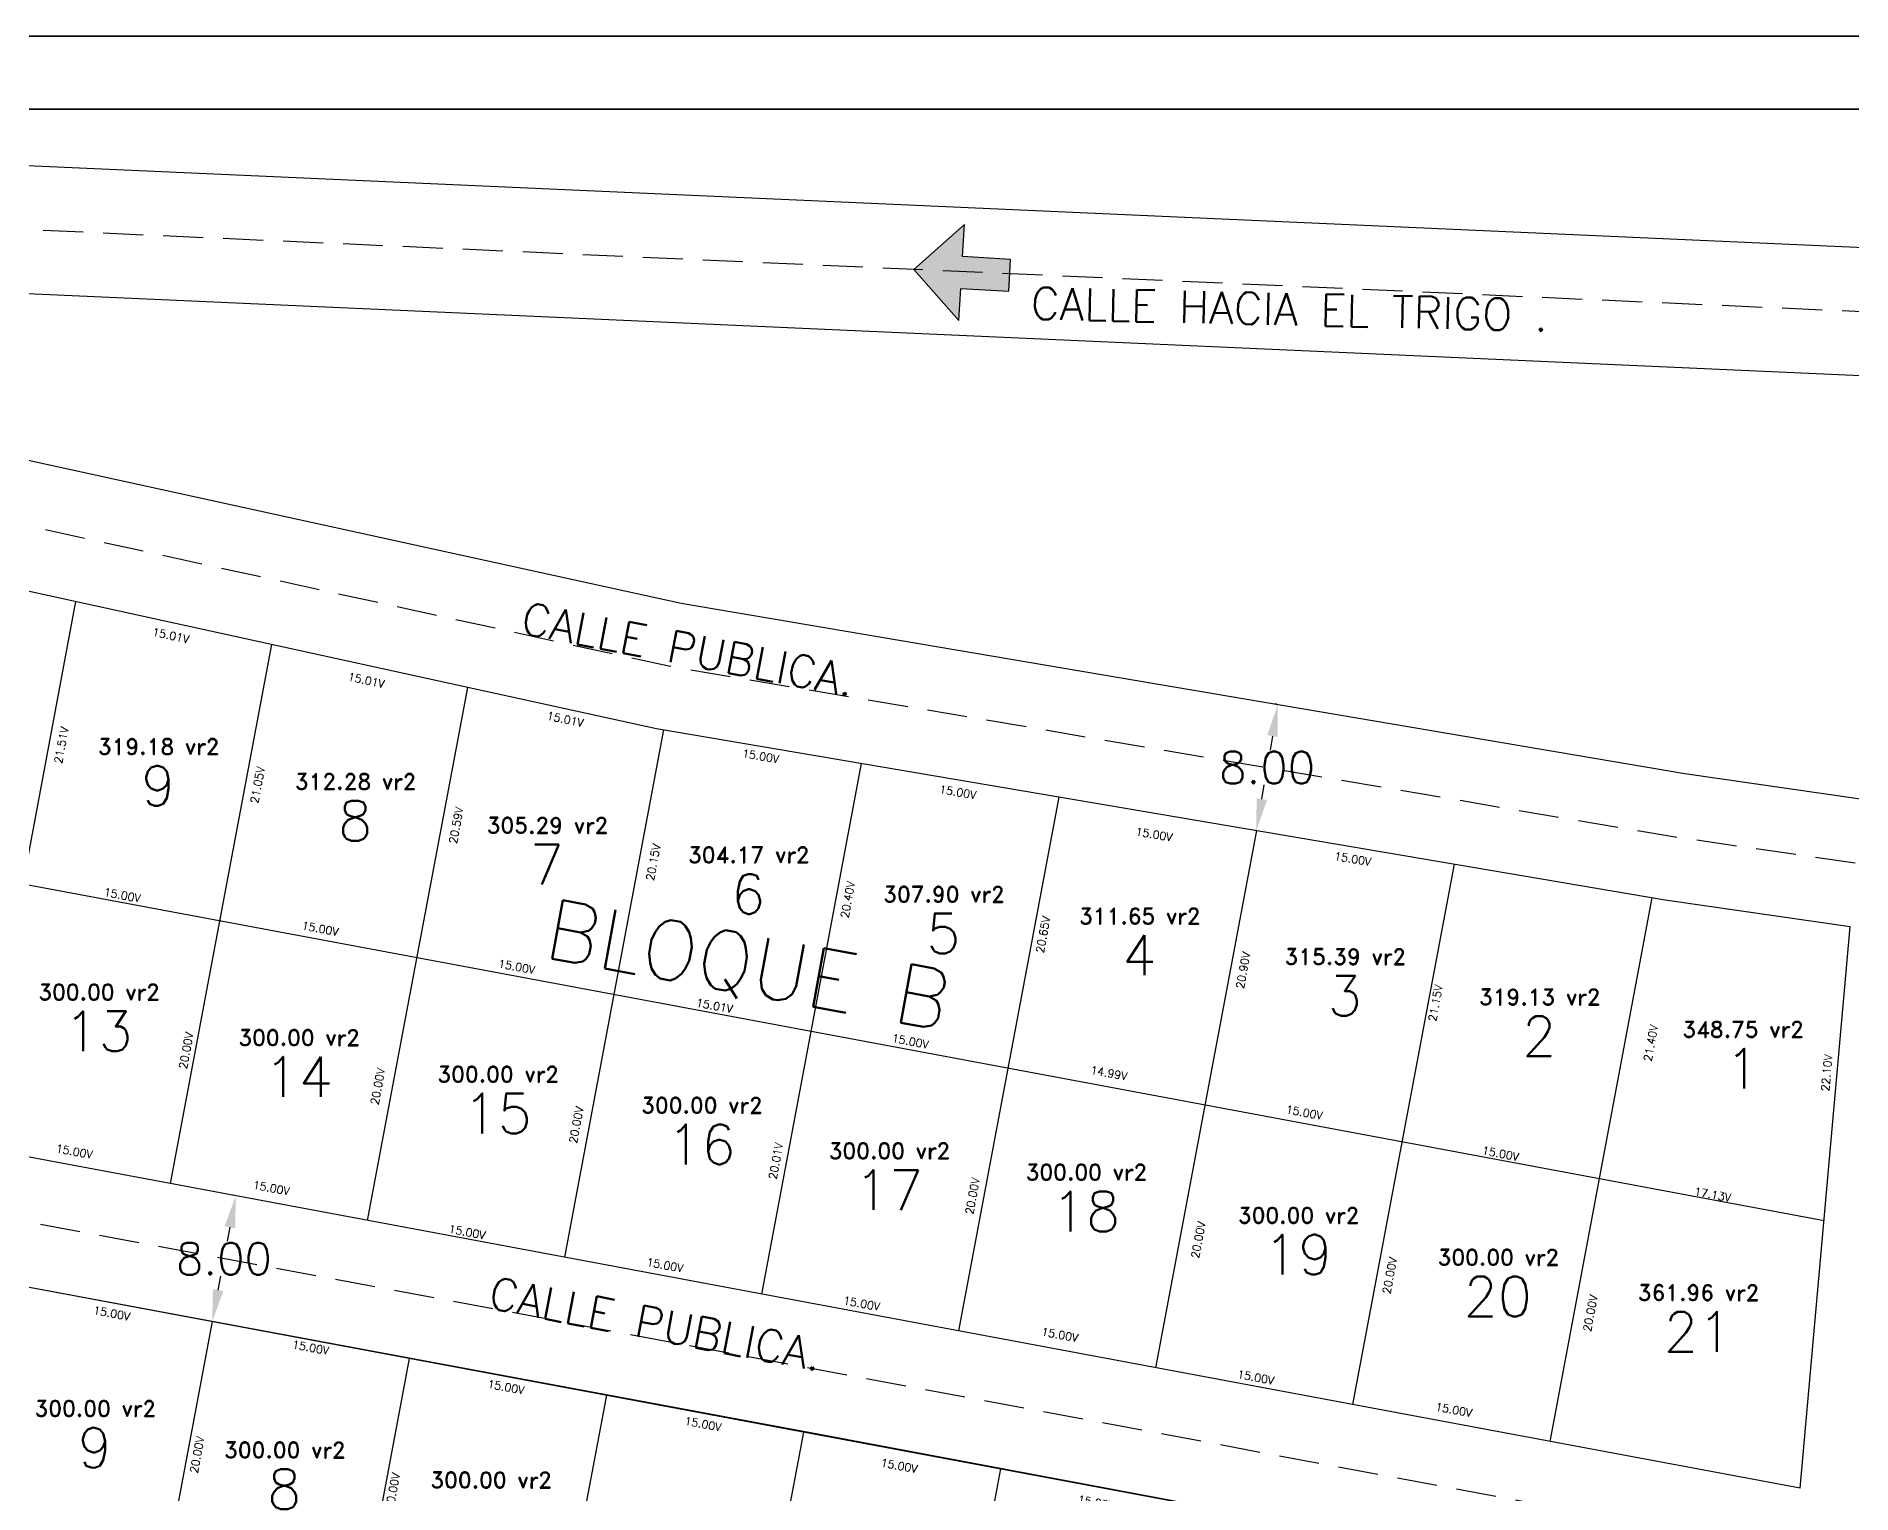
# Model space of a CAD drawing. Header units: metres. Extents: x 294898 to 295286, y 1620966 to 1622103.
# Drawn here: x 294975.3 to 295088.7, y 1622012 to 1622103.1 of the extents above; entities that cross this region are included whole.
import ezdxf
from ezdxf.enums import TextEntityAlignment as Align

# ---------------------------------------------------------------- set-up
doc = ezdxf.new("R2010")
doc.units = ezdxf.units.M
doc.linetypes.add('DASHED2', pattern=[0.375, 0.25, -0.125])
doc.layers.add('CVL_CUADCON_TIT', color=1, linetype='Continuous')
doc.layers.add('Medidas Numeracion', color=7, linetype='Continuous')
doc.styles.add('HUECA1', font='hueca1.shx')
doc.styles.get("Standard").update_dxf_attribs({"font": 'simplex.shx'})
doc.dimstyles.new('COTAS LOTES', dxfattribs={"dimscale": 0.25, "dimtxt": 2, "dimasz": 0.18, "dimexe": 0.18, "dimexo": 0.0625, "dimgap": 0.09, "dimtad": 0, "dimlfac": 1.1976, "dimzin": 0, "dimdsep": 46, "dimtxsty": 'Standard', "dimblk": 'NONE', "dimcen": 0, "dimse1": 1, "dimse2": 1, "dimsd1": 1, "dimsd2": 1, "dimadec": 0, "dimazin": 0, "dimtfac": 1, "dimtofl": 0, "dimtmove": 0, "dimatfit": 3, "dimldrblk": 'NONE', "dimfxl": 1, "dimtolj": 1, "dimtzin": 0, "dimarcsym": 0})
doc.dimstyles.get("Standard").update_dxf_attribs({"dimtxt": 0.18, "dimasz": 0.18, "dimexe": 0.18, "dimexo": 0.0625, "dimgap": 0.09, "dimtad": 0, "dimtih": 1, "dimtoh": 1, "dimdec": 4, "dimzin": 0, "dimdsep": 46, "dimtxsty": 'Standard', "dimcen": 0.09, "dimadec": 0, "dimazin": 0, "dimtfac": 1, "dimtdec": 4, "dimtofl": 0, "dimtmove": 0, "dimatfit": 3, "dimfxl": 1, "dimtolj": 1, "dimtzin": 0, "dimarcsym": 0})

# ---------------------------------------------------------------- blocks, each defined once
blk = doc.blocks.new('*D75')
at = {"layer": 'Defpoints', "color": 0, "transparency": 16777216}
for p in [(295072.96, 1622032.05), (295072.9, 1622031.73, 774.53), (295086.96, 1622029.1, 774.53)]:
    blk.add_point(p, dxfattribs=at)
at = {"color": 0, "transparency": 16777216, "insert": (295079.99, 1622030.74), "char_height": 0.5, "attachment_point": 5, "rotation": 349.4073}
blk.add_mtext('\\A1;17.13V', dxfattribs=at)
blk = doc.blocks.new('_None')
blk = doc.blocks.new('*D76')
at = {"layer": 'Defpoints', "color": 0, "transparency": 16777216}
for p in [(295076.19, 1622049.29, 774.53), (295077.78, 1622048.99), (295072.9, 1622031.73, 774.53)]:
    blk.add_point(p, dxfattribs=at)
at = {"color": 0, "transparency": 16777216, "insert": (295076.13, 1622040.21), "char_height": 0.5, "attachment_point": 5, "rotation": 79.3744}
blk.add_mtext('\\A1;21.40V', dxfattribs=at)
blk = doc.blocks.new('*D78')
at = {"layer": 'Defpoints', "color": 0, "transparency": 16777216}
for p in [(295088.59, 1622047.48, 774.53), (295086.3, 1622029.16), (295086.96, 1622029.1, 774.53)]:
    blk.add_point(p, dxfattribs=at)
at = {"color": 0, "transparency": 16777216, "insert": (295087.12, 1622038.35), "char_height": 0.5, "attachment_point": 5, "rotation": 84.9041}
blk.add_mtext('\\A1;22.10V', dxfattribs=at)
blk = doc.blocks.new('*D81')
at = {"layer": 'Defpoints', "color": 0, "transparency": 16777216}
for p in [(295072.9, 1622031.73, 774.53), (295069.82, 1622015.31, 774.53), (295070.81, 1622015.13)]:
    blk.add_point(p, dxfattribs=at)
at = {"color": 0, "transparency": 16777216, "insert": (295072.35, 1622023.33), "char_height": 0.5, "attachment_point": 5, "rotation": 79.3738}
blk.add_mtext('\\A1;20.00V', dxfattribs=at)
blk = doc.blocks.new('*D82')
at = {"layer": 'Defpoints', "color": 0, "transparency": 16777216}
for p in [(295060.58, 1622034.03, 774.53), (295072.97, 1622032.13), (295072.89, 1622031.72, 774.53)]:
    blk.add_point(p, dxfattribs=at)
at = {"color": 0, "transparency": 16777216, "insert": (295066.74, 1622033.3), "char_height": 0.5, "attachment_point": 5, "rotation": 349.3738}
blk.add_mtext('\\A1;15.00V', dxfattribs=at)
blk = doc.blocks.new('*D83')
at = {"layer": 'Defpoints', "color": 0, "transparency": 16777216}
for p in [(295060.58, 1622034.03, 774.53), (295057.5, 1622017.62, 774.53), (295058.28, 1622017.47)]:
    blk.add_point(p, dxfattribs=at)
at = {"color": 0, "transparency": 16777216, "insert": (295059.82, 1622025.68), "char_height": 0.5, "attachment_point": 5, "rotation": 79.3738}
blk.add_mtext('\\A1;20.00V', dxfattribs=at)
blk = doc.blocks.new('*D84')
at = {"layer": 'Defpoints', "color": 0, "transparency": 16777216}
for p in [(295057.51, 1622017.62, 774.53), (295069.97, 1622016.14), (295069.82, 1622015.31, 774.53)]:
    blk.add_point(p, dxfattribs=at)
at = {"color": 0, "transparency": 16777216, "insert": (295063.82, 1622017.29), "char_height": 0.5, "attachment_point": 5, "rotation": 349.3738}
blk.add_mtext('\\A1;15.00V', dxfattribs=at)
blk = doc.blocks.new('*D85')
at = {"layer": 'Defpoints', "color": 0, "transparency": 16777216}
for p in [(295063.84, 1622051.39, 774.53), (295064.29, 1622051.3), (295060.58, 1622034.03, 774.53)]:
    blk.add_point(p, dxfattribs=at)
at = {"color": 0, "transparency": 16777216, "insert": (295062.68, 1622042.71), "char_height": 0.5, "attachment_point": 5, "rotation": 79.3738}
blk.add_mtext('\\A1;21.15V', dxfattribs=at)
blk = doc.blocks.new('*D87')
at = {"layer": 'Defpoints', "color": 0, "transparency": 16777216}
for p in [(295045.2, 1622019.93, 774.53), (295045.3, 1622020.48), (295057.51, 1622017.62, 774.53)]:
    blk.add_point(p, dxfattribs=at)
at = {"color": 0, "transparency": 16777216, "insert": (295051.45, 1622019.32), "char_height": 0.5, "attachment_point": 5, "rotation": 349.3738}
blk.add_mtext('\\A1;15.00V', dxfattribs=at)
blk = doc.blocks.new('*D88')
at = {"layer": 'Defpoints', "color": 0, "transparency": 16777216}
for p in [(295048.27, 1622036.33, 774.53), (295049.4, 1622036.12), (295045.19, 1622019.92, 774.53)]:
    blk.add_point(p, dxfattribs=at)
at = {"color": 0, "transparency": 16777216, "insert": (295047.86, 1622027.91), "char_height": 0.5, "attachment_point": 5, "rotation": 79.3738}
blk.add_mtext('\\A1;20.00V', dxfattribs=at)
blk = doc.blocks.new('*D89')
at = {"layer": 'Defpoints', "color": 0, "transparency": 16777216}
for p in [(295048.27, 1622036.33, 774.53), (295060.71, 1622034.7), (295060.58, 1622034.02, 774.53)]:
    blk.add_point(p, dxfattribs=at)
at = {"color": 0, "transparency": 16777216, "insert": (295054.48, 1622035.87), "char_height": 0.5, "attachment_point": 5, "rotation": 349.3738}
blk.add_mtext('\\A1;15.00V', dxfattribs=at)
blk = doc.blocks.new('*D90')
at = {"layer": 'Defpoints', "color": 0, "transparency": 16777216}
for p in [(295051.49, 1622053.49, 774.53), (295052.27, 1622053.34), (295048.27, 1622036.33, 774.53)]:
    blk.add_point(p, dxfattribs=at)
at = {"color": 0, "transparency": 16777216, "insert": (295050.66, 1622044.76), "char_height": 0.5, "attachment_point": 5, "rotation": 79.3738}
blk.add_mtext('\\A1;20.90V', dxfattribs=at)
blk = doc.blocks.new('*D91')
at = {"layer": 'Defpoints', "color": 0, "transparency": 16777216}
for p in [(295051.49, 1622053.49, 774.53), (295063.84, 1622051.39, 774.53), (295063.72, 1622050.66)]:
    blk.add_point(p, dxfattribs=at)
at = {"color": 0, "transparency": 16777216, "insert": (295057.51, 1622051.72), "char_height": 0.5, "attachment_point": 5, "rotation": 350.3596}
blk.add_mtext('\\A1;15.00V', dxfattribs=at)
blk = doc.blocks.new('*D92')
at = {"layer": 'Defpoints', "color": 0, "transparency": 16777216}
for p in [(295039.14, 1622055.58, 774.53), (295038.92, 1622054.3), (295051.49, 1622053.49, 774.53)]:
    blk.add_point(p, dxfattribs=at)
at = {"color": 0, "transparency": 16777216, "insert": (295045.1, 1622053.25), "char_height": 0.5, "attachment_point": 5, "rotation": 350.3596}
blk.add_mtext('\\A1;15.00V', dxfattribs=at)
blk = doc.blocks.new('*D93')
at = {"layer": 'Defpoints', "color": 0, "transparency": 16777216}
for p in [(295039.14, 1622055.58, 774.53), (295035.97, 1622038.63, 774.53), (295036.57, 1622038.52)]:
    blk.add_point(p, dxfattribs=at)
at = {"color": 0, "transparency": 16777216, "insert": (295038.16, 1622046.99), "char_height": 0.5, "attachment_point": 5, "rotation": 79.4073}
blk.add_mtext('\\A1;20.65V', dxfattribs=at)
blk = doc.blocks.new('*D94')
at = {"layer": 'Defpoints', "color": 0, "transparency": 16777216}
for p in [(295035.97, 1622038.63, 774.53), (295048.43, 1622037.18), (295048.27, 1622036.33, 774.53)]:
    blk.add_point(p, dxfattribs=at)
at = {"color": 0, "transparency": 16777216, "insert": (295042.28, 1622038.33), "char_height": 0.5, "attachment_point": 5, "rotation": 349.4073}
blk.add_mtext('\\A1;14.99V', dxfattribs=at)
blk = doc.blocks.new('*D95')
at = {"layer": 'Defpoints', "color": 0, "transparency": 16777216}
for p in [(295026.79, 1622057.68, 774.53), (295039.01, 1622054.84), (295039.14, 1622055.58, 774.53)]:
    blk.add_point(p, dxfattribs=at)
at = {"color": 0, "transparency": 16777216, "insert": (295032.84, 1622055.89), "char_height": 0.5, "attachment_point": 5, "rotation": 350.3596}
blk.add_mtext('\\A1;15.00V', dxfattribs=at)
blk = doc.blocks.new('*D96')
at = {"layer": 'Defpoints', "color": 0, "transparency": 16777216}
for p in [(295026.79, 1622057.68, 774.53), (295023.66, 1622040.93, 774.53), (295024.4, 1622040.8)]:
    blk.add_point(p, dxfattribs=at)
at = {"color": 0, "transparency": 16777216, "insert": (295025.96, 1622049.17), "char_height": 0.5, "attachment_point": 5, "rotation": 79.4073}
blk.add_mtext('\\A1;20.40V', dxfattribs=at)
blk = doc.blocks.new('*D97')
at = {"layer": 'Defpoints', "color": 0, "transparency": 16777216}
for p in [(295023.66, 1622040.93, 774.53), (295036.07, 1622039.16), (295035.97, 1622038.63, 774.53)]:
    blk.add_point(p, dxfattribs=at)
at = {"color": 0, "transparency": 16777216, "insert": (295029.87, 1622040.32), "char_height": 0.5, "attachment_point": 5, "rotation": 349.4073}
blk.add_mtext('\\A1;15.00V', dxfattribs=at)
blk = doc.blocks.new('*D98')
at = {"layer": 'Defpoints', "color": 0, "transparency": 16777216}
for p in [(295011.42, 1622043.71), (295011.34, 1622043.24, 774.53), (295023.66, 1622040.93, 774.53)]:
    blk.add_point(p, dxfattribs=at)
at = {"color": 0, "transparency": 16777216, "insert": (295017.64, 1622042.54), "char_height": 0.5, "attachment_point": 5, "rotation": 349.4073}
blk.add_mtext('\\A1;15.01V', dxfattribs=at)
blk = doc.blocks.new('*D99')
at = {"layer": 'Defpoints', "color": 0, "transparency": 16777216}
for p in [(295014.44, 1622059.78, 774.53), (295015.33, 1622059.61), (295011.34, 1622043.24, 774.53)]:
    blk.add_point(p, dxfattribs=at)
at = {"color": 0, "transparency": 16777216, "insert": (295013.81, 1622051.51), "char_height": 0.5, "attachment_point": 5, "rotation": 79.3739}
blk.add_mtext('\\A1;20.15V', dxfattribs=at)
blk = doc.blocks.new('*D100')
at = {"layer": 'Defpoints', "color": 0, "transparency": 16777216}
for p in [(295014.44, 1622059.78, 774.53), (295026.69, 1622057.09), (295026.79, 1622057.68, 774.53)]:
    blk.add_point(p, dxfattribs=at)
at = {"color": 0, "transparency": 16777216, "insert": (295020.52, 1622058.14), "char_height": 0.5, "attachment_point": 5, "rotation": 350.3596}
blk.add_mtext('\\A1;15.00V', dxfattribs=at)
blk = doc.blocks.new('*D101')
at = {"layer": 'Defpoints', "color": 0, "transparency": 16777216}
for p in [(294999.03, 1622045.54, 774.53), (295011.45, 1622043.82), (295011.34, 1622043.23, 774.53)]:
    blk.add_point(p, dxfattribs=at)
at = {"color": 0, "transparency": 16777216, "insert": (295005.28, 1622044.98), "char_height": 0.5, "attachment_point": 5, "rotation": 349.3738}
blk.add_mtext('\\A1;15.00V', dxfattribs=at)
blk = doc.blocks.new('*D102')
at = {"layer": 'Defpoints', "color": 0, "transparency": 16777216}
for p in [(295002.2, 1622062.44, 774.53), (295003.08, 1622062.27), (294999.03, 1622045.54, 774.53)]:
    blk.add_point(p, dxfattribs=at)
at = {"color": 0, "transparency": 16777216, "insert": (295001.5, 1622053.82), "char_height": 0.5, "attachment_point": 5, "rotation": 79.3738}
blk.add_mtext('\\A1;20.59V', dxfattribs=at)
blk = doc.blocks.new('*D103')
at = {"layer": 'Defpoints', "color": 0, "transparency": 16777216}
for p in [(295002.2, 1622062.44, 774.53), (295014.44, 1622059.78, 774.53), (295014.3, 1622059.14)]:
    blk.add_point(p, dxfattribs=at)
at = {"color": 0, "transparency": 16777216, "insert": (295008.31, 1622060.44), "char_height": 0.5, "attachment_point": 5, "rotation": 347.7442}
blk.add_mtext('\\A1;15.01V', dxfattribs=at)
blk = doc.blocks.new('*D104')
at = {"layer": 'Defpoints', "color": 0, "transparency": 16777216}
for p in [(294986.71, 1622047.84, 774.53), (294999.15, 1622046.21), (294999.02, 1622045.53, 774.53)]:
    blk.add_point(p, dxfattribs=at)
at = {"color": 0, "transparency": 16777216, "insert": (294993, 1622047.36), "char_height": 0.5, "attachment_point": 5, "rotation": 349.3738}
blk.add_mtext('\\A1;15.00V', dxfattribs=at)
blk = doc.blocks.new('*D105')
at = {"layer": 'Defpoints', "color": 0, "transparency": 16777216}
for p in [(294989.96, 1622065.12, 774.53), (294990.71, 1622064.98), (294986.71, 1622047.84, 774.53)]:
    blk.add_point(p, dxfattribs=at)
at = {"color": 0, "transparency": 16777216, "insert": (294989.09, 1622056.34), "char_height": 0.5, "attachment_point": 5, "rotation": 79.3738}
blk.add_mtext('\\A1;21.05V', dxfattribs=at)
blk = doc.blocks.new('*D106')
at = {"layer": 'Defpoints', "color": 0, "transparency": 16777216}
for p in [(294989.96, 1622065.12, 774.53), (295002, 1622061.54), (295002.2, 1622062.44, 774.53)]:
    blk.add_point(p, dxfattribs=at)
at = {"color": 0, "transparency": 16777216, "insert": (294995.88, 1622062.88), "char_height": 0.5, "attachment_point": 5, "rotation": 347.6518}
blk.add_mtext('\\A1;15.01V', dxfattribs=at)
blk = doc.blocks.new('*D107')
at = {"layer": 'Defpoints', "color": 0, "transparency": 16777216}
for p in [(294977.71, 1622067.8, 774.53), (294989.96, 1622065.12, 774.53), (294989.79, 1622064.34)]:
    blk.add_point(p, dxfattribs=at)
at = {"color": 0, "transparency": 16777216, "insert": (294983.67, 1622065.68), "char_height": 0.5, "attachment_point": 5, "rotation": 347.6518}
blk.add_mtext('\\A1;15.01V', dxfattribs=at)
blk = doc.blocks.new('*D108')
at = {"layer": 'Defpoints', "color": 0, "transparency": 16777216}
for p in [(294977.71, 1622067.8, 774.53), (294974.4, 1622050.15, 774.53), (294975.17, 1622050)]:
    blk.add_point(p, dxfattribs=at)
at = {"color": 0, "transparency": 16777216, "insert": (294976.83, 1622058.83), "char_height": 0.5, "attachment_point": 5, "rotation": 79.3738}
blk.add_mtext('\\A1;21.51V', dxfattribs=at)
blk = doc.blocks.new('*D109')
at = {"layer": 'Defpoints', "color": 0, "transparency": 16777216}
for p in [(294974.4, 1622050.15, 774.53), (294986.8, 1622048.3), (294986.71, 1622047.84, 774.53)]:
    blk.add_point(p, dxfattribs=at)
at = {"color": 0, "transparency": 16777216, "insert": (294980.64, 1622049.45), "char_height": 0.5, "attachment_point": 5, "rotation": 349.4052}
blk.add_mtext('\\A1;15.00V', dxfattribs=at)
blk = doc.blocks.new('*D112')
at = {"layer": 'Defpoints', "color": 0, "transparency": 16777216}
for p in [(294963.46, 1622070.96, 774.53), (294977.71, 1622067.8, 774.53), (294977.54, 1622067.02)]:
    blk.add_point(p, dxfattribs=at)
at = {"color": 0, "transparency": 16777216, "insert": (294970.41, 1622068.6), "char_height": 0.5, "attachment_point": 5, "rotation": 347.5055}
blk.add_mtext('\\A1;17.49V', dxfattribs=at)
blk = doc.blocks.new('*D120')
at = {"layer": 'Defpoints', "color": 0, "transparency": 16777216}
for p in [(294971.32, 1622033.73, 774.53), (294983.79, 1622032.28), (294983.63, 1622031.43, 774.53)]:
    blk.add_point(p, dxfattribs=at)
at = {"color": 0, "transparency": 16777216, "insert": (294977.64, 1622033.43), "char_height": 0.5, "attachment_point": 5, "rotation": 349.4408}
blk.add_mtext('\\A1;15.00V', dxfattribs=at)
blk = doc.blocks.new('*D121')
at = {"layer": 'Defpoints', "color": 0, "transparency": 16777216}
for p in [(294986.17, 1622047.95), (294986.71, 1622047.84, 774.53), (294983.63, 1622031.43, 774.53)]:
    blk.add_point(p, dxfattribs=at)
at = {"color": 0, "transparency": 16777216, "insert": (294984.63, 1622039.74), "char_height": 0.5, "attachment_point": 5, "rotation": 79.3738}
blk.add_mtext('\\A1;20.00V', dxfattribs=at)
blk = doc.blocks.new('*D122')
at = {"layer": 'Defpoints', "color": 0, "transparency": 16777216}
for p in [(294983.63, 1622031.43, 774.53), (294996.11, 1622030), (294995.95, 1622029.13, 774.53)]:
    blk.add_point(p, dxfattribs=at)
at = {"color": 0, "transparency": 16777216, "insert": (294989.95, 1622031.15), "char_height": 0.5, "attachment_point": 5, "rotation": 349.4073}
blk.add_mtext('\\A1;15.00V', dxfattribs=at)
blk = doc.blocks.new('*D123')
at = {"layer": 'Defpoints', "color": 0, "transparency": 16777216}
for p in [(294998.14, 1622045.71), (294999.03, 1622045.54, 774.53), (294995.95, 1622029.13, 774.53)]:
    blk.add_point(p, dxfattribs=at)
at = {"color": 0, "transparency": 16777216, "insert": (294996.6, 1622037.5), "char_height": 0.5, "attachment_point": 5, "rotation": 79.3756}
blk.add_mtext('\\A1;20.00V', dxfattribs=at)
blk = doc.blocks.new('*D124')
at = {"layer": 'Defpoints', "color": 0, "transparency": 16777216}
for p in [(294995.95, 1622029.13, 774.53), (294996.03, 1622029.55), (295008.26, 1622026.82, 774.53)]:
    blk.add_point(p, dxfattribs=at)
at = {"color": 0, "transparency": 16777216, "insert": (295002.18, 1622028.4), "char_height": 0.5, "attachment_point": 5, "rotation": 349.4073}
blk.add_mtext('\\A1;15.00V', dxfattribs=at)
blk = doc.blocks.new('*D125')
at = {"layer": 'Defpoints', "color": 0, "transparency": 16777216}
for p in [(295010.55, 1622043.39), (295011.34, 1622043.24, 774.53), (295008.26, 1622026.82, 774.53)]:
    blk.add_point(p, dxfattribs=at)
at = {"color": 0, "transparency": 16777216, "insert": (295009, 1622035.1), "char_height": 0.5, "attachment_point": 5, "rotation": 79.3736}
blk.add_mtext('\\A1;20.00V', dxfattribs=at)
blk = doc.blocks.new('*D126')
at = {"layer": 'Defpoints', "color": 0, "transparency": 16777216}
for p in [(295008.26, 1622026.82, 774.53), (295020.57, 1622024.52, 774.53), (295020.69, 1622025.17)]:
    blk.add_point(p, dxfattribs=at)
at = {"color": 0, "transparency": 16777216, "insert": (295014.54, 1622026.33), "char_height": 0.5, "attachment_point": 5, "rotation": 349.3738}
blk.add_mtext('\\A1;15.00V', dxfattribs=at)
blk = doc.blocks.new('*D127')
at = {"layer": 'Defpoints', "color": 0, "transparency": 16777216}
for p in [(295023.01, 1622041.06), (295023.64, 1622040.94, 774.53), (295020.57, 1622024.52, 774.53)]:
    blk.add_point(p, dxfattribs=at)
at = {"color": 0, "transparency": 16777216, "insert": (295021.47, 1622032.84), "char_height": 0.5, "attachment_point": 5, "rotation": 79.4073}
blk.add_mtext('\\A1;20.01V', dxfattribs=at)
blk = doc.blocks.new('*D128')
at = {"layer": 'Defpoints', "color": 0, "transparency": 16777216}
for p in [(295020.57, 1622024.52, 774.53), (295032.88, 1622022.21, 774.53), (295032.99, 1622022.78)]:
    blk.add_point(p, dxfattribs=at)
at = {"color": 0, "transparency": 16777216, "insert": (295026.83, 1622023.93), "char_height": 0.5, "attachment_point": 5, "rotation": 349.3738}
blk.add_mtext('\\A1;15.00V', dxfattribs=at)
blk = doc.blocks.new('*D129')
at = {"layer": 'Defpoints', "color": 0, "transparency": 16777216}
for p in [(295035.27, 1622038.76), (295035.97, 1622038.63, 774.53), (295032.88, 1622022.22, 774.53)]:
    blk.add_point(p, dxfattribs=at)
at = {"color": 0, "transparency": 16777216, "insert": (295033.75, 1622030.65), "char_height": 0.5, "attachment_point": 5, "rotation": 79.3403}
blk.add_mtext('\\A1;20.00V', dxfattribs=at)
blk = doc.blocks.new('*D130')
at = {"layer": 'Defpoints', "color": 0, "transparency": 16777216}
for p in [(295033.05, 1622023.13), (295032.88, 1622022.21, 774.53), (295045.19, 1622019.92, 774.53)]:
    blk.add_point(p, dxfattribs=at)
at = {"color": 0, "transparency": 16777216, "insert": (295039.21, 1622021.98), "char_height": 0.5, "attachment_point": 5, "rotation": 349.4743}
blk.add_mtext('\\A1;15.00V', dxfattribs=at)
blk = doc.blocks.new('*D215')
at = {"layer": 'Defpoints', "color": 0, "transparency": 16777216}
for p in [(295035.5, 1622013.59, 774.53), (295035.33, 1622012.63), (295047.82, 1622011.3, 774.53)]:
    blk.add_point(p, dxfattribs=at)
at = {"color": 0, "transparency": 16777216, "insert": (295041.48, 1622011.49), "char_height": 0.5, "attachment_point": 5, "rotation": 349.4743}
blk.add_mtext('\\A1;15.00V', dxfattribs=at)
blk = doc.blocks.new('*D216')
at = {"layer": 'Defpoints', "color": 0, "transparency": 16777216}
for p in [(295035.5, 1622013.59, 774.53), (295032.43, 1621997.18, 774.53), (295032.84, 1621997.1)]:
    blk.add_point(p, dxfattribs=at)
at = {"color": 0, "transparency": 16777216, "insert": (295034.37, 1622005.31), "char_height": 0.5, "attachment_point": 5, "rotation": 79.4073}
blk.add_mtext('\\A1;20.00V', dxfattribs=at)
blk = doc.blocks.new('*D219')
at = {"layer": 'Defpoints', "color": 0, "transparency": 16777216}
for p in [(295023.19, 1622015.89, 774.53), (295024.07, 1622015.73), (295020.11, 1621999.48, 774.53)]:
    blk.add_point(p, dxfattribs=at)
at = {"color": 0, "transparency": 16777216, "insert": (295022.53, 1622007.52), "char_height": 0.5, "attachment_point": 5, "rotation": 79.3728}
blk.add_mtext('\\A1;20.00V', dxfattribs=at)
blk = doc.blocks.new('*D220')
at = {"layer": 'Defpoints', "color": 0, "transparency": 16777216}
for p in [(295023.2, 1622015.92, 774.53), (295035.51, 1622013.61, 774.53), (295035.32, 1622012.63)]:
    blk.add_point(p, dxfattribs=at)
at = {"color": 0, "transparency": 16777216, "insert": (295029.17, 1622013.79), "char_height": 0.5, "attachment_point": 5, "rotation": 349.3738}
blk.add_mtext('\\A1;15.00V', dxfattribs=at)
blk = doc.blocks.new('*D221')
at = {"layer": 'Defpoints', "color": 0, "transparency": 16777216}
for p in [(295010.88, 1622018.2, 774.53), (295023.07, 1622015.24), (295023.19, 1622015.89, 774.53)]:
    blk.add_point(p, dxfattribs=at)
at = {"color": 0, "transparency": 16777216, "insert": (295016.92, 1622016.4), "char_height": 0.5, "attachment_point": 5, "rotation": 349.3738}
blk.add_mtext('\\A1;15.00V', dxfattribs=at)
blk = doc.blocks.new('*D222')
at = {"layer": 'Defpoints', "color": 0, "transparency": 16777216}
for p in [(295010.88, 1622018.2, 774.53), (295007.8, 1622001.78, 774.53), (295008.33, 1622001.68)]:
    blk.add_point(p, dxfattribs=at)
at = {"color": 0, "transparency": 16777216, "insert": (295009.87, 1622009.89), "char_height": 0.5, "attachment_point": 5, "rotation": 79.3738}
blk.add_mtext('\\A1;20.00V', dxfattribs=at)
blk = doc.blocks.new('*D225')
at = {"layer": 'Defpoints', "color": 0, "transparency": 16777216}
for p in [(294998.57, 1622020.5, 774.53), (294995.49, 1622004.08, 774.53), (294995.99, 1622003.99)]:
    blk.add_point(p, dxfattribs=at)
at = {"color": 0, "transparency": 16777216, "insert": (294997.53, 1622012.2), "char_height": 0.5, "attachment_point": 5, "rotation": 79.3738}
blk.add_mtext('\\A1;20.00V', dxfattribs=at)
blk = doc.blocks.new('*D226')
at = {"layer": 'Defpoints', "color": 0, "transparency": 16777216}
for p in [(294998.57, 1622020.5, 774.53), (295010.76, 1622017.56), (295010.88, 1622018.2, 774.53)]:
    blk.add_point(p, dxfattribs=at)
at = {"color": 0, "transparency": 16777216, "insert": (295004.61, 1622018.71), "char_height": 0.5, "attachment_point": 5, "rotation": 349.4073}
blk.add_mtext('\\A1;15.00V', dxfattribs=at)
blk = doc.blocks.new('*D227')
at = {"layer": 'Defpoints', "color": 0, "transparency": 16777216}
for p in [(294986.26, 1622022.8, 774.53), (294998.49, 1622020.04), (294998.57, 1622020.5, 774.53)]:
    blk.add_point(p, dxfattribs=at)
at = {"color": 0, "transparency": 16777216, "insert": (294992.41, 1622021.18), "char_height": 0.5, "attachment_point": 5, "rotation": 349.4073}
blk.add_mtext('\\A1;15.00V', dxfattribs=at)
blk = doc.blocks.new('*D228')
at = {"layer": 'Defpoints', "color": 0, "transparency": 16777216}
for p in [(294986.26, 1622022.8, 774.53), (294986.84, 1622022.69), (294983.19, 1622006.39, 774.53)]:
    blk.add_point(p, dxfattribs=at)
at = {"color": 0, "transparency": 16777216, "insert": (294985.31, 1622014.48), "char_height": 0.5, "attachment_point": 5, "rotation": 79.4073}
blk.add_mtext('\\A1;20.00V', dxfattribs=at)
blk = doc.blocks.new('*D232')
at = {"layer": 'Defpoints', "color": 0, "transparency": 16777216}
for p in [(294973.95, 1622025.1, 774.53), (294986.14, 1622022.17), (294986.26, 1622022.8, 774.53)]:
    blk.add_point(p, dxfattribs=at)
at = {"color": 0, "transparency": 16777216, "insert": (294979.98, 1622023.32), "char_height": 0.5, "attachment_point": 5, "rotation": 349.4073}
blk.add_mtext('\\A1;15.00V', dxfattribs=at)
blk = doc.blocks.new('*D315')
at = {"color": 0, "lineweight": -2, "transparency": 16777216}
for p, q in [((294987.67, 1622030.68), (294987.55, 1622030.7)), ((294987.36, 1622028.7), (294987.2, 1622027.82)), ((294986.63, 1622024.77), (294986.79, 1622025.64)), ((294986.2, 1622022.81), (294986.08, 1622022.83))]:
    blk.add_line(p, q, dxfattribs=at)
at = {"color": 0, "transparency": 16777216}
for points in [[(294987.03, 1622028.76), (294987.69, 1622028.64), (294987.73, 1622030.66)], [(294986.3, 1622024.83), (294986.95, 1622024.71), (294986.26, 1622022.8)]]:
    blk.add_solid(points, dxfattribs=at)
at = {"layer": 'Defpoints', "color": 0, "transparency": 16777216}
for p in [(294987.73, 1622030.66, 774.53), (294987.73, 1622030.66), (294986.26, 1622022.8, 774.53)]:
    blk.add_point(p, dxfattribs=at)
at = {"color": 0, "transparency": 16777216, "insert": (294986.99, 1622026.73), "char_height": 2, "attachment_point": 5}
blk.add_mtext('\\A1;8.00', dxfattribs=at)
blk = doc.blocks.new('*D320')
at = {"color": 0, "lineweight": -2, "transparency": 16777216}
for p, q in [((295052.77, 1622061.38), (295052.65, 1622061.4)), ((295052.5, 1622059.4), (295052.35, 1622058.52)), ((295051.83, 1622055.46), (295051.98, 1622056.34)), ((295051.43, 1622053.5), (295051.31, 1622053.52))]:
    blk.add_line(p, q, dxfattribs=at)
at = {"color": 0, "transparency": 16777216}
for points in [[(295052.17, 1622059.46), (295052.82, 1622059.34), (295052.83, 1622061.37)], [(295051.5, 1622055.51), (295052.15, 1622055.4), (295051.49, 1622053.49)]]:
    blk.add_solid(points, dxfattribs=at)
at = {"layer": 'Defpoints', "color": 0, "transparency": 16777216}
for p in [(295052.83, 1622061.37, 774.53), (295052.83, 1622061.37), (295051.49, 1622053.49, 774.53)]:
    blk.add_point(p, dxfattribs=at)
at = {"color": 0, "transparency": 16777216, "insert": (295052.16, 1622057.43), "char_height": 2, "attachment_point": 5}
blk.add_mtext('\\A1;8.00', dxfattribs=at)
blk = doc.blocks.new('*D322')
at = {"layer": 'Defpoints', "color": 0, "transparency": 16777216}
for p in [(295135.46, 1622039.41, 769.14), (295196.83, 1622025, 769.14), (294948.11, 1620966.09)]:
    blk.add_point(p, dxfattribs=at)
at = {"color": 0, "transparency": 16777216, "insert": (294917.43, 1620973.29), "char_height": 0.5, "attachment_point": 5, "rotation": 346.7819}
blk.add_mtext('\\A1;75.49V', dxfattribs=at)

msp = doc.modelspace()

# ---------------------------------------------------------------- hatches: boundary and pattern name
h = msp.add_hatch(color=256)
h.dxf.hatch_style = 1
h.paths.add_polyline_path([(295033.0211, 1622087.3685), (295036.016, 1622087.1929), (295036.1331, 1622089.1895), (295033.1382, 1622089.3651), (295033.2553, 1622091.3617), (295030.0857, 1622088.558), (295032.9041, 1622085.372)])

# ---------------------------------------------------------------- linework, layer by layer
at = {"color": 1, "linetype": 'DASHED2', "ltscale": 10}
msp.add_line((295128.0444, 1622084.1758, 761.473), (294940.8139, 1622092.5517, 761.473), dxfattribs=at)
for p, q in [((294977.7146, 1622067.7977, 774.533), (294971.3232, 1622033.7322, 774.533)), ((294989.9553, 1622065.1179, 774.533), (294983.6348, 1622031.4298, 774.533)), ((295002.1961, 1622062.4382, 774.533), (294995.9464, 1622029.1274, 774.533)), ((295014.4406, 1622059.7784, 774.533), (295008.2579, 1622026.8249, 774.533)), ((295026.7906, 1622057.6806, 774.533), (295020.5695, 1622024.5225, 774.533)), ((295039.1405, 1622055.5828, 774.533), (295032.881, 1622022.2201, 774.533)), ((295051.4905, 1622053.485, 774.533), (295045.1926, 1622019.9176, 774.533)), ((295063.8404, 1622051.3872, 774.533), (295057.5042, 1622017.6152, 774.533)), ((295076.1904, 1622049.2894, 774.533), (295069.8157, 1622015.3128, 774.533)), ((295085.4648, 1622012.3862, 769.142), (295088.5942, 1622047.479, 769.142)), ((294986.2585, 1622022.8004, 774.533), (294980.0995, 1621989.9732, 774.533)), ((294998.5701, 1622020.498, 774.533), (294992.4111, 1621987.6708, 774.533)), ((295010.8816, 1622018.1956, 774.533), (295004.7226, 1621985.3683, 774.533)), ((295023.1932, 1622015.8931, 774.533), (295017.0342, 1621983.0659, 774.533)), ((295035.5047, 1622013.5907, 774.533), (295029.3457, 1621980.7635, 774.533))]:
    msp.add_line(p, q)
at = {"color": 7, "lineweight": 35, "ltscale": 0.5}
for points in [[(294898.4946, 1621823.8246), (295286.0547, 1621823.8246), (295286.0547, 1622103.1307), (294898.4946, 1622103.1307)], [(294902.5539, 1621828.3841), (295281.4952, 1621828.3841), (295281.4952, 1622098.5711), (294902.5539, 1622098.5711)]]:
    msp.add_lwpolyline(points, close=True, dxfattribs=at)
at = {"flags": 128}
for points, elevation in [([(295221.9777, 1622085.265), (295128.1958, 1622088.173), (294941.0937, 1622096.5431)], 761.473), ([(295030.0857, 1622088.558), (295032.9041, 1622085.372), (295033.0211, 1622087.3685), (295036.016, 1622087.1929), (295036.1331, 1622089.1895), (295033.1382, 1622089.3651), (295033.2553, 1622091.3617), (295030.0857, 1622088.558)], 761.473), ([(295199.6115, 1622077.9547), (295127.893, 1622080.1786), (294968.6359, 1622087.303)], 761.473), ([(294966.4657, 1622078.4497), (295015.5451, 1622067.7054), (295078.2641, 1622057.0518), (295136.7201, 1622048.6201)], 774.533), ([(295088.5942, 1622047.479), (295077.023, 1622049.148), (295014.019, 1622059.85), (294964.635, 1622070.661), (294963.4564, 1622070.9572)], 774.533), ([(295086.955, 1622029.097), (294954.4711, 1622053.8733)], 774.533), ([(295085.4648, 1622012.3862), (294937.7057, 1622040.0191)], 774.533), ([(295143.939, 1621977.535), (295082.9276, 1621983.9339), (295084.751, 1622004.381), (295023.1999, 1622015.9291), (294973.9456, 1622025.0957), (294929.8225, 1622033.3547), (294920.0855, 1622024.2085), (294915.3228, 1622002.0873), (294913.7299, 1621992.4565), (294921.3204, 1621972.6436), (294936.8468, 1621955.9443), (294945.02, 1621947.2944), (294953.9863, 1621937.8052), (294971.2616, 1621921.1308), (294981.1223, 1621910.2472), (294995.4724, 1621899.4075), (295003.213, 1621899.609), (295021.565, 1621921.022), (295033.163, 1621927.008), (295052.613, 1621929.746), (295069.983, 1621938.272), (295079.737, 1621941.977), (295098.661, 1621940.316)], 768.212), ([(295084.751, 1622004.381), (294929.8225, 1622033.3547)], 774.533)]:
    msp.add_lwpolyline(points, dxfattribs=dict(at, elevation=elevation))
at = {"color": 1, "linetype": 'DASHED2', "ltscale": 10, "elevation": 774.533, "flags": 128}
for points in [[(294961.187, 1622075.5105), (295014.7821, 1622063.7777), (295077.6435, 1622053.0999), (295136.1491, 1622044.661)], [(295088.5642, 1622007.7372), (294928.563, 1622037.6596)]]:
    msp.add_lwpolyline(points, dxfattribs=at)

# ---------------------------------------------------------------- texts
at = {"char_height": 2, "attachment_point": 1}
for s, insert, rotation in [('CALLE HACIA EL TRIGO .', (295037.4258, 1622087.4496), 358.652725), ('CALLE PUBLICA.', (295005.8304, 1622067.784, 774.533), 349.161237), ('CALLE PUBLICA.', (295003.8046, 1622025.6231, 774.533), 349.161237)]:
    msp.add_mtext_dynamic_manual_height_columns(s, width=70.512286, gutter_width=1, heights=[0], dxfattribs=dict(at, insert=insert, rotation=rotation))
at = {"layer": 'CVL_CUADCON_TIT', "color": 5, "insert": (295007.5366, 1622049.2459), "char_height": 3.71873, "attachment_point": 1, "rotation": 349.59763}
msp.add_mtext_dynamic_manual_height_columns('BLOQUE B', width=28.074819, gutter_width=18.5936, heights=[0], dxfattribs=at)
at = {"layer": 'Medidas Numeracion', "color": 0, "style": 'HUECA1'}
for s, p in [('319.18 vr2', (294982.9159, 1622058.7376)), ('312.28 vr2', (294995.2192, 1622056.5513)), ('305.29 vr2', (295007.207, 1622053.8163)), ('304.17 vr2', (295019.7837, 1622051.9716)), ('307.90 vr2', (295031.9738, 1622049.5081)), ('311.65 vr2', (295044.2087, 1622048.1416)), ('315.39 vr2', (295057.046, 1622045.609)), ('300.00 vr2', (294979.1922, 1622043.3927)), ('319.13 vr2', (295069.1963, 1622043.0864)), ('348.75 vr2', (295081.9002, 1622041.0636)), ('300.00 vr2', (294991.6907, 1622040.5495)), ('300.00 vr2', (295004.1254, 1622038.2601)), ('300.00 vr2', (295016.8539, 1622036.3209)), ('300.00 vr2', (295028.5708, 1622033.4733, 860.1493)), ('300.00 vr2', (295040.8754, 1622032.1383)), ('300.00 vr2', (295054.131, 1622029.4385)), ('300.00 vr2', (295066.6088, 1622026.82)), ('361.96 vr2', (295079.1161, 1622024.6108)), ('300.00 vr2', (294978.9558, 1622017.3696)), ('300.00 vr2', (294990.7992, 1622014.7785)), ('300.00 vr2', (295003.6862, 1622012.9015))]:
    msp.add_text(s, height=1, rotation=359.947712, dxfattribs=at).set_placement(p, align=Align.MIDDLE)
at = {"layer": 'Medidas Numeracion', "color": 0}
for s, p in [('9', (294982.8777, 1622056.2914)), ('8', (294995.1811, 1622054.105)), ('7', (295007.1688, 1622051.3701)), ('6', (295019.7455, 1622049.5253)), ('5', (295031.9356, 1622047.0618)), ('4', (295044.1706, 1622045.6954)), ('3', (295057.0078, 1622043.1628)), ('13', (294979.1541, 1622040.9465)), ('2', (295069.1581, 1622040.6402)), ('14', (294991.6525, 1622038.1032)), ('1', (295081.862, 1622038.6174)), ('15', (295004.0872, 1622035.8138)), ('16', (295016.8157, 1622033.8747)), ('17', (295028.5326, 1622031.0271, 860.1493)), ('18', (295040.8372, 1622029.6921)), ('19', (295054.0928, 1622026.9923)), ('20', (295066.5707, 1622024.3737)), ('21', (295079.0779, 1622022.1646)), ('9', (294978.9176, 1622014.9233)), ('8', (294990.761, 1622012.3323))]:
    msp.add_text(s, height=2.5, rotation=359.947712, dxfattribs=at).set_placement(p, align=Align.MIDDLE)

# ---------------------------------------------------------------- dimensions: what is measured, and where the dimension line sits
for p1, p2, distance, picture, middle in [((294963.4564, 1622070.9572, 774.533), (294977.7146, 1622067.7977, 774.533), -0.8006, '*D112', (294970.4123, 1622068.5958)), ((294977.7146, 1622067.7977, 774.533), (294974.4027, 1622050.1458, 774.533), 0.7853, '*D108', (294976.8304, 1622058.8269)), ((294977.7146, 1622067.7977, 774.533), (294989.9553, 1622065.1179, 774.533), -0.7929, '*D107', (294983.6654, 1622065.6832)), ((294986.7143, 1622047.8434, 774.533), (294989.9553, 1622065.1179, 774.533), -0.7681, '*D105', (294989.0898, 1622056.339)), ((294989.9553, 1622065.1179, 774.533), (295002.1961, 1622062.4382, 774.533), -0.9155, '*D106', (294995.8799, 1622062.8838)), ((294999.0259, 1622045.541, 774.533), (295002.1961, 1622062.4382, 774.533), -0.9038, '*D102', (295001.4992, 1622053.8229)), ((295014.4406, 1622059.7784, 774.533), (295026.7906, 1622057.6806, 774.533), -0.6002, '*D100', (295020.5151, 1622058.1378)), ((295026.7906, 1622057.6806, 774.533), (295023.6588, 1622040.9343, 774.533), 0.7497, '*D96', (295025.9616, 1622049.1696)), ((295026.7906, 1622057.6806, 774.533), (295039.1405, 1622055.5828, 774.533), -0.7572, '*D95', (295032.8387, 1622055.8852)), ((295039.1405, 1622055.5828, 774.533), (295035.9705, 1622038.6318, 774.533), 0.6136, '*D93', (295038.1586, 1622046.9945)), ((295051.4905, 1622053.485, 774.533), (295039.1405, 1622055.5828, 774.533), 1.3044, '*D92', (295045.0971, 1622053.2479)), ((295048.2721, 1622036.3313, 774.533), (295051.4905, 1622053.485, 774.533), -0.7965, '*D90', (295050.6641, 1622044.7613)), ((294974.4028, 1622050.1463, 774.533), (294986.7143, 1622047.8434, 774.533), 0.4636, '*D109', (294980.6438, 1622049.4505)), ((295072.8954, 1622031.7264, 774.533), (295076.1904, 1622049.2894, 774.533), -1.6129, '*D76', (295076.1281, 1622040.2105)), ((294983.6348, 1622031.4298, 774.533), (294986.7143, 1622047.8434, 774.533), 0.5542, '*D121', (294984.6298, 1622039.7388)), ((294986.7143, 1622047.8434, 774.533), (294999.0245, 1622045.5338, 774.533), 0.6855, '*D104', (294992.9958, 1622047.3623)), ((295088.5942, 1622047.479, 774.533), (295086.955, 1622029.097, 774.533), -0.6552, '*D78', (295087.122, 1622038.3462)), ((294995.9469, 1622029.1273, 774.533), (294999.0259, 1622045.541, 774.533), 0.9015, '*D123', (294996.6003, 1622037.5003)), ((295020.5681, 1622024.5153, 774.533), (295023.6394, 1622040.9379, 774.533), 0.6428, '*D127', (295021.4719, 1622032.8448)), ((295135.4632, 1622039.4142, 769.142), (295196.827, 1622025.001, 769.142), -1087.7316, '*D322', (294917.4269, 1620973.2933)), ((295035.9705, 1622038.6318, 774.533), (295048.2721, 1622036.3313, 774.533), 0.8673, '*D94', (295042.2807, 1622038.3341)), ((295045.1926, 1622019.9176, 774.533), (295048.2721, 1622036.3313, 774.533), -1.1496, '*D88', (295047.8622, 1622027.9125)), ((294971.3219, 1622033.725, 774.533), (294983.6348, 1622031.4298, 774.533), 0.8677, '*D120', (294977.6373, 1622033.4304)), ((295060.5837, 1622034.0288, 774.533), (295057.5042, 1622017.6152, 774.533), 0.7886, '*D83', (295059.819, 1622025.6766)), ((295086.955, 1622029.097, 774.533), (295072.8952, 1622031.7264, 774.533), -0.3324, '*D75', (295079.9862, 1622030.7384)), ((294983.6348, 1622031.4298, 774.533), (294995.9464, 1622029.1274, 774.533), 0.8857, '*D122', (294989.9534, 1622031.1492)), ((295072.8952, 1622031.7264, 774.533), (295069.8157, 1622015.3128, 774.533), 1.014, '*D81', (295072.3521, 1622023.3326)), ((295008.2579, 1622026.8249, 774.533), (294995.9469, 1622029.1273, 774.533), -0.4264, '*D124', (295002.1808, 1622028.3952)), ((295008.2579, 1622026.8249, 774.533), (295020.5681, 1622024.5153, 774.533), 0.6697, '*D126', (295014.5365, 1622026.3284)), ((294973.9469, 1622025.1029, 774.533), (294986.2585, 1622022.8004, 774.533), -0.6445, '*D232', (294979.9842, 1622023.3182)), ((295020.5681, 1622024.5153, 774.533), (295032.8783, 1622022.2057, 774.533), 0.58, '*D128', (295026.8302, 1622023.9305)), ((295045.1926, 1622019.9176, 774.533), (295032.8783, 1622022.2057, 774.533), -0.9378, '*D130', (295039.2068, 1622021.9837)), ((294983.1886, 1622006.385, 774.533), (294986.2585, 1622022.8004, 774.533), -0.5951, '*D228', (294985.3085, 1622014.4833)), ((294998.5701, 1622020.498, 774.533), (294995.4906, 1622004.0844, 774.533), 0.513, '*D225', (294997.5345, 1622012.1966)), ((294998.5701, 1622020.498, 774.533), (295010.8816, 1622018.1956, 774.533), -0.6464, '*D226', (295004.607, 1622018.7114)), ((295057.5055, 1622017.6224, 774.533), (295045.1953, 1622019.932, 774.533), -0.5533, '*D87', (295051.4524, 1622019.321)), ((295010.8816, 1622018.1956, 774.533), (295007.8021, 1622001.782, 774.533), 0.5368, '*D222', (295009.8694, 1622009.8898)), ((295010.8816, 1622018.1956, 774.533), (295023.1918, 1622015.8859, 774.533), -0.6534, '*D221', (295016.9162, 1622016.3986)), ((295057.5055, 1622017.6224, 774.533), (295069.8157, 1622015.3128, 774.533), 0.8388, '*D84', (295063.8153, 1622017.2921)), ((295020.1134, 1621999.4796, 774.533), (295023.1932, 1622015.8931, 774.533), -0.8943, '*D219', (295022.5323, 1622007.5214)), ((295023.1986, 1622015.9219, 774.533), (295035.5088, 1622013.6123, 774.533), -0.9987, '*D220', (295029.1695, 1622013.7855)), ((295035.5047, 1622013.5907, 774.533), (295032.4348, 1621997.1753, 774.533), 0.4121, '*D216', (295034.3749, 1622005.3073)), ((295047.819, 1622011.3027, 774.533), (295035.5047, 1622013.5907, 774.533), 0.9768, '*D215', (295041.4834, 1622011.4864))]:
    dim = msp.add_aligned_dim(p1=p1, p2=p2, distance=distance, dimstyle='COTAS LOTES', override={"dimpost": 'V'})
    dim.commit()
    dim.dimension.update_dxf_attribs({"geometry": picture, "text_midpoint": middle})
for base, p1, p2, angle, picture, middle in [((295014.302, 1622059.1402), (295002.1961, 1622062.4382, 774.533), (295014.4406, 1622059.7784, 774.533), 347.744163, '*D103', (295008.3142, 1622060.4409)), ((295015.3285, 1622059.6118), (295011.3375, 1622043.2385, 774.533), (295014.4406, 1622059.7784, 774.533), 79.373933, '*D99', (295013.8079, 1622051.5072)), ((295063.717, 1622050.6609), (295051.4905, 1622053.485, 774.533), (295063.8404, 1622051.3872, 774.533), 350.359627, '*D91', (295057.509, 1622051.7154)), ((295064.2941, 1622051.3021), (295060.5837, 1622034.0288, 774.533), (295063.8404, 1622051.3872, 774.533), 79.373768, '*D85', (295062.6817, 1622042.708)), ((295011.4464, 1622043.8194), (294999.0259, 1622045.541, 774.533), (295011.3361, 1622043.2313, 774.533), 349.373768, '*D101', (295005.2792, 1622044.9765)), ((295010.5502, 1622043.3863), (295008.2579, 1622026.8249, 774.533), (295011.3375, 1622043.2385, 774.533), 79.373603, '*D125', (295008.996, 1622035.103)), ((295011.4247, 1622043.7054), (295023.6588, 1622040.9343, 774.533), (295011.3374, 1622043.2385, 774.533), 169.407279, '*D98', (295017.6416, 1622042.5428)), ((295036.0685, 1622039.1562), (295023.6588, 1622040.9343, 774.533), (295035.9705, 1622038.6318, 774.533), 349.407279, '*D97', (295029.8667, 1622040.316)), ((295035.2742, 1622038.7629), (295032.8814, 1622022.22, 774.533), (295035.9705, 1622038.6318, 774.533), 79.340299, '*D129', (295033.7477, 1622030.6528)), ((295060.7095, 1622034.6996), (295048.2721, 1622036.3313, 774.533), (295060.5823, 1622034.0216, 774.533), 349.373768, '*D89', (295054.4818, 1622035.868)), ((295072.9704, 1622032.1272), (295060.5837, 1622034.0288, 774.533), (295072.8939, 1622031.7192, 774.533), 349.373768, '*D82', (295066.7388, 1622033.2964)), ((294998.4853, 1622020.0449), (294986.2585, 1622022.8004, 774.533), (294998.5701, 1622020.498, 774.533), 349.407279, '*D227', (294992.4143, 1622021.1803))]:
    dim = msp.add_linear_dim(base=base, p1=p1, p2=p2, angle=angle, dimstyle='COTAS LOTES', override={"dimpost": 'V'})
    dim.commit()
    dim.dimension.update_dxf_attribs({"geometry": picture, "text_midpoint": middle, "dimtype": 161})
at = {"color": 5}
for p1, p2, picture, middle in [((295051.4905, 1622053.485, 774.533), (295052.8302, 1622061.372, 774.533), '*D320', (295052.1603, 1622057.4285)), ((294986.2585, 1622022.8004, 774.533), (294987.7291, 1622030.6641, 774.533), '*D315', (294986.9938, 1622026.7323))]:
    dim = msp.add_aligned_dim(p1=p1, p2=p2, distance=0, dimstyle='Standard', override={"dimtxt": 2, "dimasz": 2, "dimdec": 2}, dxfattribs=at)
    dim.commit()
    dim.dimension.update_dxf_attribs({"geometry": picture, "text_midpoint": middle})

doc.saveas('drawing.dxf')
